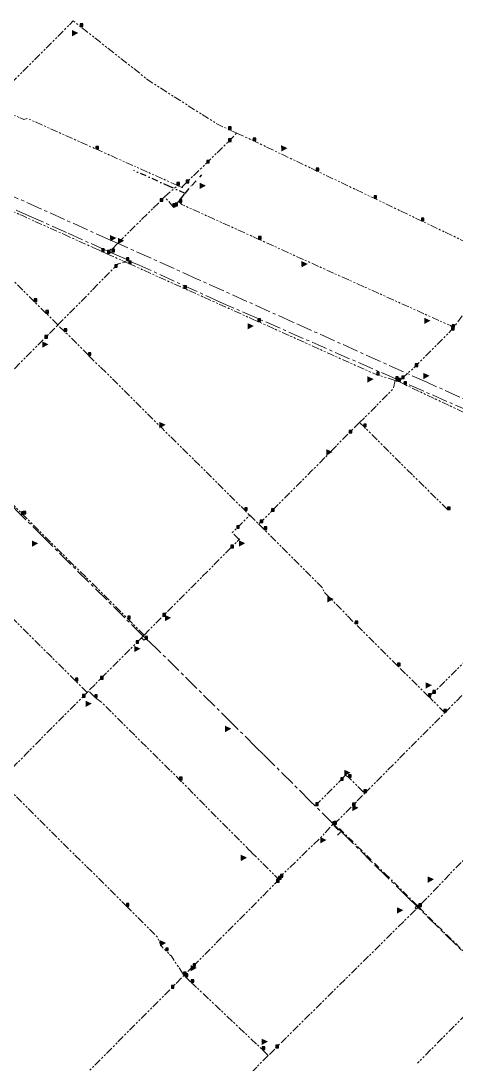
# Model space of a CAD drawing. Header units: millimetres. Extents: x 489358 to 493084, y 5457635 to 5460242.
# Drawn here: x 490946 to 491291, y 5458880 to 5459706 of the extents above; entities that cross this region are included whole.
import ezdxf

# ---------------------------------------------------------------- set-up
doc = ezdxf.new("R2010")
doc.units = ezdxf.units.MM
doc.header["$LTSCALE"] = 10
for name, pattern in [('CENTER', [2, 1.25, -0.25, 0.25, -0.25]), ('DASHDOT', [1, 0.5, -0.25, 0, -0.25]), ('PIPE', [1.305, 0.6, -0.15, 0.15, -0.15, 0.15, -0.105])]:
    doc.linetypes.add(name, pattern=pattern)
for name, color, linetype in [('Abandoned Mains', 10, 'Continuous'), ('Control Valves', 10, 'Continuous'), ('DFPS Mains', 10, 'Continuous'), ('Distribution Mains', 10, 'Continuous'), ('Hydrants', 10, 'Continuous'), ('Transmission Mains', 10, 'Continuous')]:
    doc.layers.add(name, color=color, linetype=linetype)

# ---------------------------------------------------------------- blocks, each defined once
blk = doc.blocks.new('SUPPLYPOINT')
at = {"linetype": 'Continuous'}
h = blk.add_hatch(color=256, dxfattribs=at)
h.paths.add_polyline_path([(0, 3.90525), (0, 0), (3.90525, 0), (3.90525, 3.90525)])
h.paths.add_polyline_path([(3.254375, 1.952625, -1), (0.650875, 1.952625, -1)], flags=16)
blk.add_lwpolyline([(0, 0), (3.90525, 0), (3.90525, 3.90525), (0, 3.90525)], close=True)
blk.add_circle((1.952625, 1.952625), 1.30175)
blk = doc.blocks.new('DAR')
blk.add_solid([(-2.25, 0.34), (-2.24, -0.41), (0, 0)])

msp = doc.modelspace()

# ---------------------------------------------------------------- linework, layer by layer
at = {"layer": 'Abandoned Mains', "color": 40, "linetype": 'DASHDOT', "lineweight": -3, "true_color": 0xffaa00}
for points in [[(491076.385, 5459569.61, 0), (491064.036, 5459575.169, 0), (491035.836, 5459587.869, 0)], [(491088.048, 5459582.535, 0), (491089.736, 5459584.27, 0)], [(491076.385, 5459569.61, 0), (491081.586, 5459576.02, 0), (491085.173, 5459579.629, 0)], [(491072.778, 5459565.161, 0), (491076.385, 5459569.61, 0)], [(491195.037, 5459070.443, 0), (491194.193, 5459069.166, 0), (491199.303, 5459064.098, 0), (491196.909, 5459061.685, 0)], [(491259.541, 5459006.502, 0), (491236.824, 5459029.02, 0), (491223.574, 5459042.154, 0), (491195.037, 5459070.443, 0)], [(491260.165, 5459005.855, 0), (491258.477, 5459004.116, 0), (491259.127, 5459003.466, 0)], [(491260.165, 5459005.855, 0), (491259.541, 5459006.502, 0)], [(491260.582, 5459005.422, 0), (491260.165, 5459005.855, 0)], [(491261.734, 5459004.28, 0), (491307.586, 5458958.866, 0), (491318.826, 5458947.716, 0)]]:
    msp.add_polyline3d(points, dxfattribs=at)
at = {"layer": 'DFPS Mains', "color": 5, "linetype": 'CENTER', "lineweight": 5}
msp.add_polyline3d([(491838.835, 5458911.394, 0), (491795.295, 5458954.543, 0), (491792.313, 5458957.499, 0), (491788.763, 5458961.017, 0), (491780.961, 5458976.29, 0), (491750.596, 5459006.401, 0), (491733.206, 5459023.645, 0), (491704.62, 5459052.013, 0), (491661.116, 5459095.169, 0), (491626.441, 5459129.564, 0), (491587.977, 5459167.759, 0), (491549.89, 5459205.558, 0), (491537.618, 5459217.741, 0), (491527.111, 5459228.158, 0), (491489.787, 5459265.227, 0), (491446.034, 5459308.589, 0), (491384.787, 5459367.459, 0), (491267.491, 5459420.205, 0), (491161.65, 5459467.798, 0), (491085.907, 5459501.892, 0), (491020.645, 5459531.186, 0), (491017.395, 5459532.642, 0), (490937.568, 5459568.556, 0)], dxfattribs=at)
at = {"layer": 'Distribution Mains', "color": 140, "linetype": 'PIPE', "lineweight": 5, "true_color": 0x00aaff, "flags": 128}
for points in [[(490929.701, 5459647.616), (490976.394, 5459694.635), (490982.942, 5459701.229), (490983.576, 5459701.867), (490984.216, 5459702.511), (490987.883, 5459706.205), (490993.411, 5459701.84), (490995.464, 5459700.219), (490996.805, 5459699.159), (490997.279, 5459698.784), (490997.753, 5459698.41), (491020.408, 5459680.508), (491048.074, 5459658.645), (491078.411, 5459639.36), (491078.868, 5459639.069), (491102.041, 5459624.34), (491109.81, 5459620.783), (491110.778, 5459620.339), (491117.182, 5459617.406)], [(490922.177, 5459640.038), (490928.994, 5459636.973), (490948.84, 5459628.051), (490951.532, 5459629.038), (491005.232, 5459605.054), (491005.818, 5459604.793), (491006.404, 5459604.531), (491037.045, 5459590.846)], [(491110.822, 5459610.733), (491117.182, 5459617.406)], [(491117.182, 5459617.406), (491130.283, 5459611.406), (491154.571, 5459599.812), (491179.647, 5459587.842), (491180.098, 5459587.626), (491180.73, 5459587.325), (491225.903, 5459565.761), (491262.538, 5459548.272), (491263.26, 5459547.927), (491263.982, 5459547.582), (491293.837, 5459533.33), (491306.147, 5459527.454), (491307.969, 5459526.529), (491328.446, 5459516.129)], [(491073.877, 5459574.396), (491074.113, 5459574.924), (491077.333, 5459578.065), (491083.065, 5459583.657), (491093.28, 5459593.621), (491094.049, 5459594.372), (491110.822, 5459610.733)], [(491070.451, 5459575.926), (491069.909, 5459576.168), (491037.045, 5459590.846)], [(490975.784, 5459465.515), (490966.234, 5459474.915), (490956.983, 5459484.093), (490895.286, 5459545.304), (490882.946, 5459557.534), (490871.967, 5459568.425), (490871.257, 5459569.129), (490870.902, 5459569.482), (490866.536, 5459573.813), (490861.386, 5459578.963)], [(490898.155, 5459574.357), (490898.836, 5459574.05), (490948.705, 5459551.566), (490980.322, 5459537.312)], [(491060.167, 5459566.937), (491070.451, 5459575.926)], [(491070.451, 5459575.926), (491073.877, 5459574.396)], [(491073.877, 5459574.396), (491074.623, 5459574.057)], [(491056.671, 5459563.472), (491060.167, 5459566.937)], [(491067.35, 5459558.611), (491066.735, 5459559.319), (491060.167, 5459566.937)], [(491023.492, 5459530.456), (491028.575, 5459535.518), (491056.671, 5459563.472)], [(491067.35, 5459558.611), (491068.452, 5459559.929), (491071.205, 5459563.219)], [(491071.205, 5459563.219), (491071.719, 5459563.831)], [(491071.205, 5459563.219), (491071.835, 5459562.719), (491073.835, 5459560.819), (491098.835, 5459549.56), (491104.135, 5459547.17), (491134.179, 5459533.536)], [(490980.322, 5459537.312), (490982.625, 5459536.277), (491003.408, 5459526.911)], [(491134.179, 5459533.536), (491134.725, 5459533.288)], [(491288.733, 5459463.174), (491287.533, 5459463.724), (491286.23, 5459464.993), (491272.634, 5459471.124), (491262.603, 5459475.632), (491259.018, 5459477.243), (491222.684, 5459493.573), (491174.143, 5459515.419), (491167.992, 5459518.192), (491134.725, 5459533.288)], [(491003.408, 5459526.911), (491008.476, 5459524.627)], [(491008.476, 5459524.627), (491010.385, 5459523.767), (491014.545, 5459521.887)], [(491015.71, 5459523.2), (491014.985, 5459522.367), (491014.545, 5459521.887)], [(491015.71, 5459523.2), (491016.397, 5459523.988)], [(491016.397, 5459523.988), (491017.685, 5459525.467), (491018.885, 5459524.967)], [(491018.885, 5459524.967), (491018.475, 5459523.447), (491018.255, 5459522.607)], [(491022.733, 5459529.701), (491019.185, 5459526.167), (491018.885, 5459524.967)], [(491022.733, 5459529.701), (491023.492, 5459530.456)], [(491014.545, 5459521.887), (491028.787, 5459515.469)], [(491020.685, 5459511.167), (491023.435, 5459513.967), (491028.385, 5459515.067), (491028.787, 5459515.469)], [(491029.285, 5459515.968), (491028.787, 5459515.469)], [(491028.787, 5459515.469), (491031.785, 5459514.118)], [(491030.435, 5459517.118), (491029.973, 5459516.625)], [(490975.784, 5459465.515), (491020.685, 5459511.167)], [(491031.785, 5459514.118), (491058.745, 5459502.028), (491074.975, 5459494.745), (491075.887, 5459494.335), (491111.934, 5459478.159), (491130.184, 5459469.969), (491132.593, 5459468.879)], [(490932.284, 5459421.664), (490937.813, 5459427.224), (490954.374, 5459443.914), (490954.774, 5459444.314), (490964.434, 5459454.055), (490965.534, 5459455.165), (490975.784, 5459465.515)], [(490999.937, 5459441.558), (490999.384, 5459442.106), (490980.784, 5459460.565), (490975.784, 5459465.515)], [(491242.649, 5459421.613), (491228.014, 5459426.117), (491226.898, 5459426.46), (491197.234, 5459439.809), (491190.983, 5459442.621), (491185.433, 5459445.121), (491138.693, 5459466.14), (491133.983, 5459468.259), (491132.593, 5459468.879)], [(491295.435, 5459472.802), (491288.733, 5459463.174)], [(491247.483, 5459422.872), (491258.483, 5459432.623), (491274.374, 5459448.69), (491282.419, 5459456.815), (491287.133, 5459461.574), (491288.733, 5459463.174)], [(490999.937, 5459441.558), (491000.292, 5459441.205)], [(491000.292, 5459441.205), (491018.392, 5459423.243), (491018.824, 5459422.814), (491048.98, 5459392.889), (491058.233, 5459383.706), (491073.151, 5459368.898), (491074.673, 5459367.396), (491075.318, 5459366.744), (491111.012, 5459331.336), (491123.582, 5459318.867), (491127.462, 5459315.017)], [(491242.649, 5459421.613), (491241.033, 5459415.072), (491224.275, 5459398.187), (491214.432, 5459388.271)], [(491244.833, 5459421.072), (491243.433, 5459421.372), (491242.649, 5459421.613)], [(491244.833, 5459421.072), (491245.507, 5459421.746), (491246.883, 5459423.122), (491247.483, 5459422.872)], [(491419.381, 5459324.476), (491415.681, 5459328.126), (491394.64, 5459348.82), (491391.831, 5459351.576), (491361.753, 5459365.738), (491360.126, 5459366.506), (491353.581, 5459369.594), (491320.471, 5459385.194), (491249.633, 5459418.572), (491244.833, 5459421.072)], [(491246.439, 5459421.789), (491247.483, 5459422.872)], [(491214.432, 5459388.271), (491206.282, 5459380.121), (491195.322, 5459369.07), (491193.152, 5459366.89), (491176.722, 5459350.318), (491144.711, 5459318.057)], [(491283.931, 5459319.371), (491259.032, 5459344.061), (491217.682, 5459385.071), (491214.432, 5459388.271)], [(491044.051, 5459220.093), (491031.031, 5459233.013), (490947.963, 5459315.512), (490893.484, 5459369.612), (490891.334, 5459371.762)], [(491134.621, 5459307.897), (491135.051, 5459308.327), (491135.81, 5459309.092), (491144.711, 5459318.057)], [(491119.162, 5459295.786), (491113.732, 5459301.146), (491117.172, 5459304.596), (491127.462, 5459315.017)], [(491127.462, 5459315.017), (491132.681, 5459309.817), (491134.621, 5459307.897)], [(491134.621, 5459307.897), (491138.931, 5459303.617), (491140.481, 5459302.057), (491140.881, 5459301.657), (491185.03, 5459257.418), (491186.58, 5459253.768)], [(491044.051, 5459220.093), (491058.861, 5459235.054), (491061.431, 5459237.654), (491065.271, 5459241.514), (491066.161, 5459242.404), (491080.981, 5459257.334), (491081.621, 5459257.984), (491112.567, 5459289.145), (491119.162, 5459295.786)], [(491119.162, 5459295.786), (491119.602, 5459296.226)], [(490989.63, 5459183.961), (490968.462, 5459204.981), (490963.242, 5459210.161), (490944.865, 5459228.401), (490936.89, 5459236.317), (490936.241, 5459236.961), (490923.014, 5459250.09), (490922.446, 5459250.653), (490918.902, 5459254.171), (490895.237, 5459277.663)], [(491186.58, 5459253.768), (491194.91, 5459245.338), (491210.93, 5459229.118)], [(491244.43, 5459195.818), (491210.93, 5459229.118)], [(491041.901, 5459217.933), (491037.61, 5459213.606), (491037.181, 5459213.173), (491009.45, 5459185.242), (490999.98, 5459175.761)], [(491041.901, 5459217.933), (491044.051, 5459220.093)], [(491045.241, 5459217.403), (491044.701, 5459216.853), (491043.851, 5459215.993), (491041.901, 5459217.933)], [(491309.479, 5459211.17), (491300.67, 5459202.319), (491298.48, 5459200.119), (491288.169, 5459189.749), (491275.299, 5459176.788), (491274.229, 5459175.718), (491272.329, 5459174.618)], [(491269.329, 5459171.168), (491268.879, 5459171.568), (491245.06, 5459195.188), (491244.43, 5459195.818)], [(491281.779, 5459158.618), (491316.528, 5459193.67), (491321.729, 5459198.87)], [(490998.9, 5459174.681), (490989.63, 5459183.961)], [(490998.9, 5459174.681), (490995.25, 5459171.002), (490959.651, 5459135.121), (490950.421, 5459125.81), (490931.961, 5459107.19), (490929.631, 5459104.85)], [(490999.98, 5459175.761), (490998.9, 5459174.681)], [(491004.93, 5459170.812), (490999.98, 5459175.761)], [(491009.48, 5459167.612), (491006.45, 5459169.742), (491004.93, 5459170.812)], [(491272.329, 5459174.618), (491269.329, 5459171.168)], [(491281.779, 5459158.618), (491281.129, 5459159.268), (491269.329, 5459171.168)], [(491128.629, 5459048.413), (491127.789, 5459049.263), (491127.403, 5459049.652), (491093.029, 5459084.353), (491083.179, 5459094.303), (491082.539, 5459094.953), (491072.029, 5459105.563), (491068.75, 5459108.816), (491059.26, 5459118.233), (491052.1, 5459125.323), (491036.54, 5459140.762), (491027.88, 5459149.352), (491009.48, 5459167.612)], [(491218.478, 5459094.856), (491281.779, 5459158.618)], [(491386.63, 5459132.823), (491382.677, 5459128.871), (491352.417, 5459097.909), (491349.807, 5459095.329), (491343.194, 5459088.779), (491305.727, 5459051.668), (491302.547, 5459048.337), (491277.697, 5459022.376), (491261.254, 5459005.238), (491260.606, 5459004.563), (491260.177, 5459004.116), (491259.317, 5459003.266), (491253.687, 5458997.695), (491172.936, 5458917.853), (491161.217, 5458906.263), (491154.708, 5458899.823), (491148.228, 5458893.412), (491142.198, 5458887.332)], [(491179.278, 5459084.865), (491179.701, 5459085.29), (491199.061, 5459104.748), (491199.478, 5459105.165)], [(491203.378, 5459109.066), (491199.478, 5459105.165)], [(491203.378, 5459109.066), (491204.415, 5459108.406), (491205.728, 5459107.566), (491217.841, 5459095.502), (491218.478, 5459094.856)], [(490933.681, 5459101.16), (490934.781, 5459100.11), (490937.181, 5459097.726), (490994.317, 5459040.969), (491003.58, 5459031.767), (491007.665, 5459027.709), (491021.898, 5459013.57), (491029.131, 5459006.379)], [(491194.194, 5459070.433), (491208.828, 5459085.115), (491210.338, 5459086.645), (491218.478, 5459094.856)], [(491150.667, 5459026.503), (491151.777, 5459028.463), (491152.427, 5459029.513), (491184.968, 5459061.154), (491193.547, 5459070.686)], [(491128.629, 5459048.413), (491129.289, 5459047.763), (491150.277, 5459026.963), (491150.667, 5459026.503)], [(491082.677, 5458957.96), (491083.531, 5458958.82), (491085.892, 5458961.199), (491104.138, 5458979.591), (491148.777, 5459024.563), (491150.667, 5459026.503)], [(491029.698, 5459005.815), (491029.131, 5459006.379)], [(491029.698, 5459005.815), (491030.548, 5459004.97), (491051.394, 5458984.273), (491054.328, 5458981.36), (491057.309, 5458974.436), (491057.578, 5458973.81), (491058.191, 5458973.197), (491061.028, 5458970.36), (491065.578, 5458965.86), (491075.127, 5458951.26)], [(491082.677, 5458957.96), (491075.577, 5458950.81)], [(490958.9, 5458858.678), (490967.04, 5458866.888), (490967.64, 5458867.488), (490969.83, 5458869.708), (490982.48, 5458857.009), (490983.38, 5458857.909), (491030.568, 5458905.459), (491036.298, 5458911.229), (491065.507, 5458940.67), (491075.577, 5458950.81)], [(491075.577, 5458950.81), (491075.127, 5458951.26)], [(491076.427, 5458949.96), (491075.577, 5458950.81)], [(491076.427, 5458949.96), (491081.177, 5458945.26)], [(491142.198, 5458887.332), (491137.428, 5458892.062), (491136.558, 5458892.882), (491100.347, 5458927.12), (491099.907, 5458927.53), (491082.977, 5458943.55), (491082.081, 5458944.401), (491081.177, 5458945.26)], [(491318.573, 5458947.461), (491312.176, 5458941.015), (491313.616, 5458939.596), (491315.876, 5458937.366), (491260.077, 5458881.215)], [(491142.198, 5458887.332), (491131.678, 5458876.712), (491117.118, 5458861.962), (491099.139, 5458843.742), (491086.499, 5458830.931), (491084.589, 5458828.991), (491054.71, 5458798.721), (491033.11, 5458776.821), (491030.531, 5458774.21), (491030.101, 5458773.78), (491026.831, 5458770.56)]]:
    msp.add_lwpolyline(points, dxfattribs=at)
at = {"layer": 'Transmission Mains', "color": 176, "linetype": 'CENTER', "lineweight": 9, "true_color": 0x00007e}
for points in [[(491042.781, 5459219.663, 0), (490964.672, 5459297.242, 0), (490946.483, 5459315.292, 0), (490886.165, 5459375.193, 0), (490826.484, 5459434.461, 0), (490772.524, 5459487.841, 0), (490759.348, 5459500.874, 0), (490672.098, 5459587.197, 0), (490662.434, 5459596.758, 0), (490602.734, 5459657.808, 0)], [(490741.765, 5459647.025, 0), (490868.92, 5459589.537, 0), (490869.741, 5459589.169, 0), (490952.869, 5459551.912, 0), (490983.794, 5459538.052, 0)], [(490983.794, 5459538.052, 0), (491010.111, 5459526.257, 0)], [(491010.111, 5459526.257, 0), (491018.255, 5459522.607, 0), (491030.455, 5459517.138, 0), (491035.655, 5459514.806, 0)], [(491035.655, 5459514.806, 0), (491040.037, 5459512.834, 0)], [(491446.941, 5459311.068, 0), (491441.191, 5459316.625, 0), (491425.393, 5459332.282, 0), (491417.831, 5459339.756, 0), (491416.151, 5459341.076, 0), (491414.461, 5459342.386, 0), (491412.761, 5459343.676, 0), (491411.041, 5459344.946, 0), (491409.321, 5459346.206, 0), (491407.581, 5459347.446, 0), (491405.831, 5459348.666, 0), (491404.071, 5459349.876, 0), (491402.301, 5459351.066, 0), (491400.521, 5459352.246, 0), (491398.721, 5459353.396, 0), (491396.921, 5459354.546, 0), (491395.101, 5459355.666, 0), (491393.281, 5459356.776, 0), (491246.133, 5459421.472, 0), (491243.183, 5459422.762, 0), (491104.134, 5459483.619, 0), (491040.037, 5459512.834, 0)], [(491312.536, 5458953.416, 0), (491305.356, 5458960.486, 0), (491260.606, 5459004.563, 0), (491252.157, 5459012.886, 0), (491235.197, 5459029.586, 0), (491223.917, 5459040.695, 0), (491202.628, 5459061.665, 0), (491193.978, 5459070.215, 0), (491193.547, 5459070.686, 0), (491179.288, 5459084.865, 0), (491175.677, 5459088.452, 0), (491138.029, 5459125.854, 0), (491132.64, 5459131.214, 0), (491114.061, 5459149.673, 0), (491053.781, 5459209.563, 0), (491045.241, 5459217.403, 0), (491042.781, 5459219.663, 0)]]:
    msp.add_polyline3d(points, dxfattribs=at)

# ---------------------------------------------------------------- block references
at = {"layer": 'Control Valves', "color": 10, "xscale": 0.5121311055616196, "yscale": 0.5121311055845195, "zscale": 100000000}
for p in [(490993.411, 5459701.84), (491110.778, 5459620.339), (491005.818, 5459604.793), (491110.822, 5459610.733), (491130.314, 5459611.473), (491093.434, 5459593.771), (491180.098, 5459587.626), (491069.909, 5459576.169), (491077.333, 5459578.065), (491056.668, 5459563.475), (491071.835, 5459562.719), (491225.903, 5459565.761), (491066.735, 5459559.319), (491068.477, 5459559.908), (491263.26, 5459547.927), (491134.452, 5459533.412), (491010.385, 5459523.767), (491014.985, 5459522.367), (491018.435, 5459523.467), (491029.973, 5459516.625), (491031.785, 5459514.118), (491020.685, 5459511.167), (491075.431, 5459494.54), (490956.983, 5459484.093), (490966.234, 5459474.915), (491133.983, 5459468.269), (491287.533, 5459463.724), (490965.534, 5459455.165), (490980.784, 5459460.565), (491287.133, 5459461.574), (490999.937, 5459441.558), (491258.483, 5459432.623), (491228.011, 5459426.106), (491242.945, 5459422.348), (491247.733, 5459423.122), (491243.433, 5459421.372), (491244.833, 5459421.072), (491249.633, 5459418.572), (491217.682, 5459385.071), (491206.282, 5459380.121), (490946.913, 5459315.722), (490948.393, 5459315.942), (491123.582, 5459318.867), (491144.711, 5459318.057), (491283.931, 5459319.371), (491135.81, 5459309.092), (491117.172, 5459304.596), (491138.931, 5459303.617), (491112.567, 5459289.145), (491031.031, 5459233.013), (491058.861, 5459235.054), (491210.93, 5459229.118), (491044.711, 5459216.863), (491037.61, 5459213.606), (491244.43, 5459195.818), (490989.63, 5459183.961), (491009.46, 5459185.252), (490995.26, 5459171.002), (491004.93, 5459170.812), (491268.879, 5459171.568), (491272.329, 5459174.168), (491281.129, 5459159.268), (491072.029, 5459105.563), (491199.478, 5459105.165), (491205.728, 5459107.566), (491217.828, 5459095.516), (491179.701, 5459085.29), (491208.828, 5459085.115), (491193.119, 5459070.232), (491194.188, 5459070.439), (491150.277, 5459026.963), (491151.777, 5459028.463), (491148.777, 5459024.563), (491029.982, 5459005.533), (491260.177, 5459004.116), (491261.254, 5459005.238), (491061.028, 5458970.36), (491075.127, 5458951.26), (491082.677, 5458957.96), (491076.427, 5458949.96), (491081.177, 5458945.26), (491065.527, 5458940.66), (491137.428, 5458892.062), (491148.228, 5458893.412)]:
    msp.add_blockref('SUPPLYPOINT', p, dxfattribs=at)
at = {"layer": 'Hydrants', "color": 1, "xscale": 2.217371762314368, "yscale": 6.667291191439385}
for p in [(490991.919, 5459696.65), (491157.344, 5459605.46), (491092.814, 5459575.818), (491022.075, 5459534.377), (491028.235, 5459532.218), (491173.419, 5459513.808), (491130.734, 5459464.719), (491270.484, 5459468.974), (490968.334, 5459450.215), (491225.552, 5459422.641), (491269.8, 5459425.34), (491061.033, 5459386.516), (491192.982, 5459364.97), (490960.133, 5459292.662), (491123.922, 5459292.796), (491193.89, 5459248.628), (491065.331, 5459233.764), (491041.081, 5459209.313), (491271.629, 5459180.418), (491002.6, 5459165.852), (491112.997, 5459146.006), (491207.228, 5459111.216), (491213.578, 5459083.415), (491188.228, 5459057.914), (491125.429, 5459043.913), (491273.277, 5459026.766), (491248.977, 5459002.365), (491061.361, 5458976.389), (491085.68, 5458956.687), (491141.928, 5458898.362)]:
    msp.add_blockref('DAR', p, dxfattribs=at)

doc.saveas('drawing.dxf')
